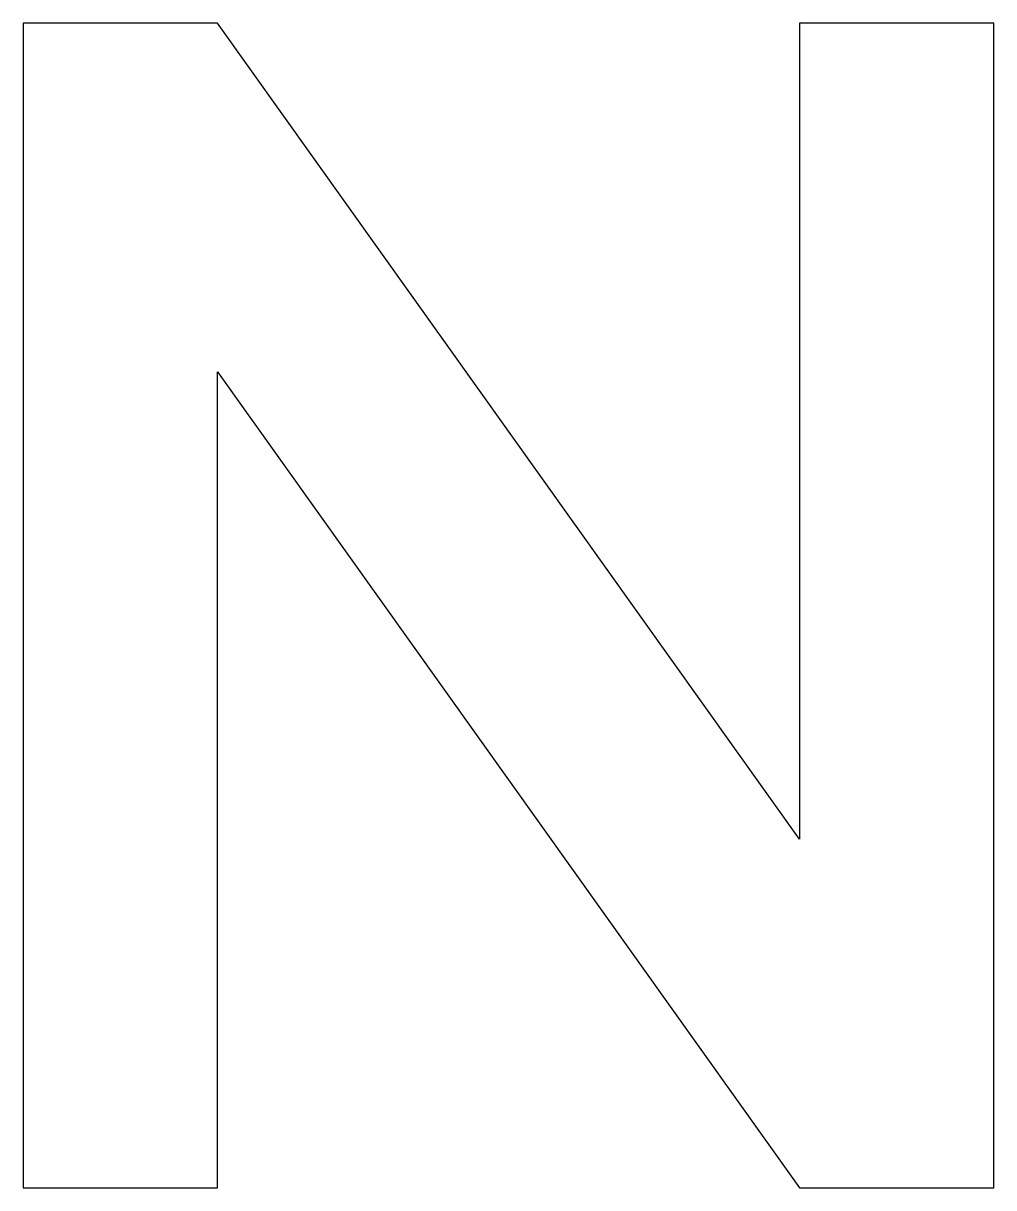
# Model space of a CAD drawing. Header units: inches. Extents: x 0 to 20, y 0 to 24.
import ezdxf

# ---------------------------------------------------------------- set-up
doc = ezdxf.new("R2010")
doc.units = ezdxf.units.IN
doc.header["$MEASUREMENT"] = 0

msp = doc.modelspace()

# ---------------------------------------------------------------- linework, layer by layer
msp.add_lwpolyline([(0, 0), (4, 0), (4, 16.814), (16, 0), (20, 0), (20, 24), (16, 24), (16, 7.186), (4, 24), (0, 24)], close=True)

doc.saveas('drawing.dxf')
